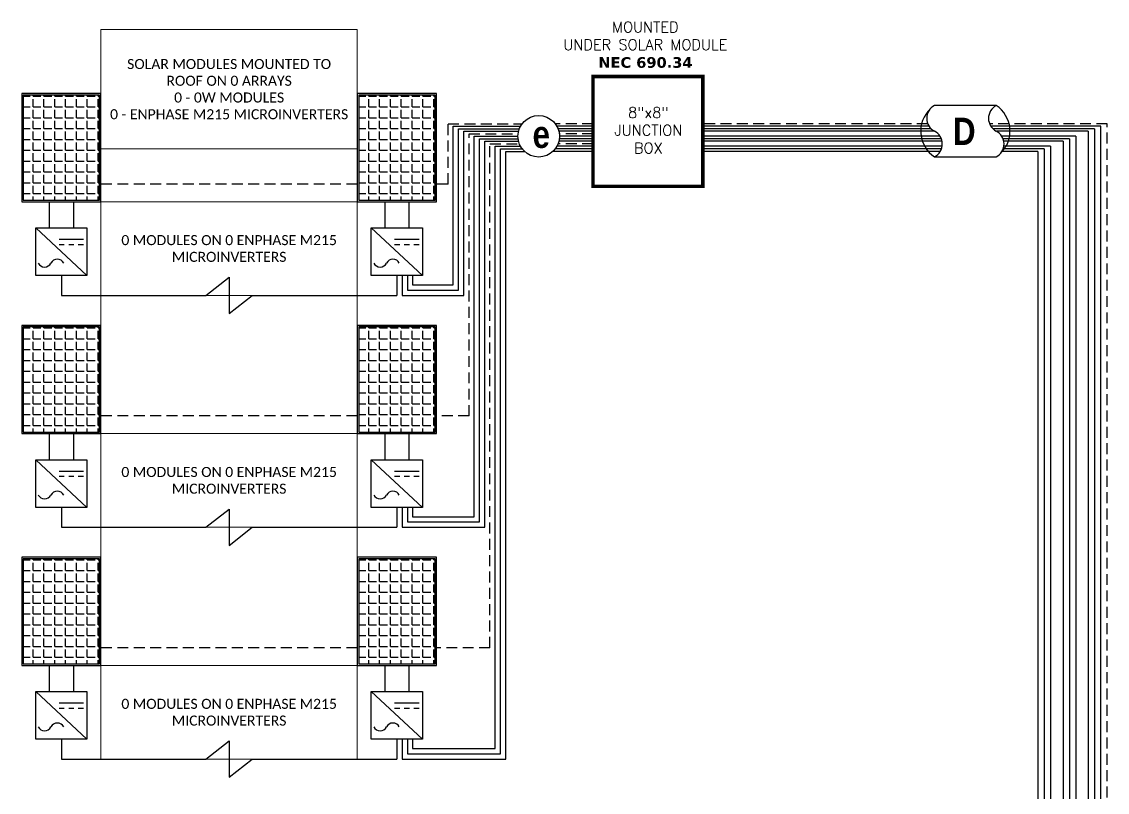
# Model space of a CAD drawing. Header units: feet. Extents: x 23351 to 24150, y 15343 to 15858.
# Drawn here: x 23776.6 to 24150, y 15593.1 to 15858.2 of the extents above; entities that cross this region are included whole.
import ezdxf

# ---------------------------------------------------------------- set-up
doc = ezdxf.new("R2010")
doc.units = ezdxf.units.FT
doc.header["$MEASUREMENT"] = 0
doc.linetypes.add('HIDDEN', pattern=[0.375, 0.25, -0.125])
doc.styles.add('ONE LINE TXT', font='techb___.ttf')
doc.styles.get("Standard").update_dxf_attribs({"font": 'simplex.shx'})

# ---------------------------------------------------------------- blocks, each defined once
blk = doc.blocks.new('*T24')
at = {"layer": 'Defpoints', "color": 8, "linetype": 'ByBlock', "lineweight": 0, "transparency": 16777216}
for p, q in [((0, 0), (88.16, 0)), ((0, 0), (0, -250.97)), ((88.16, 0), (88.16, -250.97)), ((0, -41.08), (88.16, -41.08)), ((0, -59.24), (88.16, -59.24)), ((0, -91.46), (88.16, -91.46)), ((0, -138.99), (88.16, -138.99)), ((0, -171.21), (88.16, -171.21)), ((0, -218.74), (88.16, -218.74)), ((0, -250.97), (88.16, -250.97))]:
    blk.add_line(p, q, dxfattribs=at)
at = {"color": 0, "linetype": 'Continuous', "transparency": 16777216, "char_height": 3.4544, "width": 83.574, "attachment_point": 5}
for s, insert in [('{\\fCalibri|b0|i0|c0;SOLAR MODULES MOUNTED TO ROOF ON 0 ARRAYS^J0 - 0W MODULES^J0 - ENPHASE M215 MICROINVERTERS', (44.08, -20.54)), ('{\\fCalibri|b0|i0|c0;', (44.08, -50.16)), ('{\\fCalibri|b0|i0|c0;0 MODULES ON 0 ENPHASE M215 MICROINVERTERS', (44.08, -75.35)), ('{\\fCalibri|b0|i0|c0;', (44.08, -115.23)), ('{\\fCalibri|b0|i0|c0;0 MODULES ON 0 ENPHASE M215 MICROINVERTERS', (44.08, -155.1)), ('{\\fCalibri|b0|i0|c0;', (44.08, -194.98)), ('{\\fCalibri|b0|i0|c0;0 MODULES ON 0 ENPHASE M215 MICROINVERTERS', (44.08, -234.86))]:
    blk.add_mtext(s, dxfattribs=dict(at, insert=insert))
blk = doc.blocks.new('8x8box')
at = {"lineweight": 50, "const_width": 1.19}
blk.add_lwpolyline([(37.78, 0), (0, 0), (0, 37.78), (37.78, 37.78)], close=True, dxfattribs=at)
at = {"color": 1, "char_height": 3.6576, "attachment_point": 5}
for s, width, insert in [(' \\PMOUNTED \\PUNDER SOLAR MODULE\\P{\\fVerdana|b1|i0|c0|p34;NEC 690.34}', 73.0127, (18.01, 51.7)), ('8"x8"  JUNCTION BOX ', 0.4767, (19.03, 19.26))]:
    blk.add_mtext_dynamic_manual_height_columns(s, width=width, gutter_width=7.17, heights=[0], dxfattribs=dict(at, insert=insert))

msp = doc.modelspace()

# ---------------------------------------------------------------- hatches: boundary and pattern name
at = {"linetype": 'Continuous'}
h = msp.add_hatch(dxfattribs=at)
h.set_pattern_fill('ANGLE', color=256, scale=13.54666)
h.set_pattern_definition([(0, (23840.1094, 3814.6677), (0, 3.7253315), [2.709332, -1.0159995]), (90, (23840.1094, 3814.6677), (-3.7253315, 2e-16), [2.709332, -1.0159995])])
h.paths.add_polyline_path([(23777.1, 15832.97), (23777.1, 15796.78), (23803.34, 15796.78), (23803.34, 15832.97)])
h = msp.add_hatch(dxfattribs=at)
h.set_pattern_fill('ANGLE', color=256, scale=13.54666)
h.set_pattern_definition([(0, (23955.5293, 3814.6677), (0, 3.7253315), [2.709332, -1.0159995]), (90, (23955.5293, 3814.6677), (-3.7253315, 2e-16), [2.709332, -1.0159995])])
h.paths.add_polyline_path([(23892.52, 15832.97), (23892.52, 15796.78), (23918.76, 15796.78), (23918.76, 15832.97)])
h = msp.add_hatch(dxfattribs=at)
h.set_pattern_fill('ANGLE', color=256, scale=13.54666)
h.set_pattern_definition([(0, (23840.1094, 3734.9146), (0, 3.7253315), [2.709332, -1.0159995]), (90, (23840.1094, 3734.9146), (-3.7253315, 2e-16), [2.709332, -1.0159995])])
h.paths.add_polyline_path([(23777.1, 15753.21), (23777.1, 15717.03), (23803.34, 15717.03), (23803.34, 15753.21)])
h = msp.add_hatch(dxfattribs=at)
h.set_pattern_fill('ANGLE', color=256, scale=13.54666)
h.set_pattern_definition([(0, (23955.5293, 3734.9146), (0, 3.7253315), [2.709332, -1.0159995]), (90, (23955.5293, 3734.9146), (-3.7253315, 2e-16), [2.709332, -1.0159995])])
h.paths.add_polyline_path([(23892.52, 15753.21), (23892.52, 15717.03), (23918.76, 15717.03), (23918.76, 15753.21)])
h = msp.add_hatch(dxfattribs=at)
h.set_pattern_fill('ANGLE', color=256, scale=13.54666)
h.set_pattern_definition([(0, (23840.1094, 3655.1615), (0, 3.7253315), [2.709332, -1.0159995]), (90, (23840.1094, 3655.1615), (-3.7253315, 2e-16), [2.709332, -1.0159995])])
h.paths.add_polyline_path([(23777.1, 15673.46), (23777.1, 15637.28), (23803.34, 15637.28), (23803.34, 15673.46)])
h = msp.add_hatch(dxfattribs=at)
h.set_pattern_fill('ANGLE', color=256, scale=13.54666)
h.set_pattern_definition([(0, (23955.5293, 3655.1615), (0, 3.7253315), [2.709332, -1.0159995]), (90, (23955.5293, 3655.1615), (-3.7253315, 2e-16), [2.709332, -1.0159995])])
h.paths.add_polyline_path([(23892.52, 15673.46), (23892.52, 15637.28), (23918.76, 15637.28), (23918.76, 15673.46)])

# ---------------------------------------------------------------- linework, layer by layer
at = {"color": 7, "linetype": 'Continuous'}
for p, q in [((24111.77, 15829.34), (24090.52, 15829.34)), ((24143.44, 15820.48), (24143.44, 15473.19)), ((24134.74, 15817.04), (24134.74, 15473.19)), ((24126.04, 15813.59), (24126.04, 15473.19)), ((24090.52, 15811.71), (24111.77, 15811.71)), ((23797.82, 15783.27), (23789.42, 15783.27)), ((23913.24, 15783.27), (23904.84, 15783.27)), ((23791.18, 15781.45), (23789.42, 15781.45)), ((23794.5, 15781.45), (23792.74, 15781.45)), ((23797.82, 15781.45), (23796.06, 15781.45)), ((23906.6, 15781.45), (23904.84, 15781.45)), ((23909.92, 15781.45), (23908.16, 15781.45)), ((23913.24, 15781.45), (23911.48, 15781.45)), ((23839.97, 15764.05), (23847.93, 15770.32)), ((23847.93, 15770.32), (23847.93, 15757.79)), ((23847.93, 15757.79), (23855.88, 15764.05)), ((23797.82, 15703.52), (23789.42, 15703.52)), ((23791.18, 15701.7), (23789.42, 15701.7)), ((23794.5, 15701.7), (23792.74, 15701.7)), ((23797.82, 15701.7), (23796.06, 15701.7)), ((23913.24, 15703.52), (23904.84, 15703.52)), ((23906.6, 15701.7), (23904.84, 15701.7)), ((23909.92, 15701.7), (23908.16, 15701.7)), ((23913.24, 15701.7), (23911.48, 15701.7)), ((23839.97, 15684.3), (23847.93, 15690.56)), ((23847.93, 15690.56), (23847.93, 15678.03)), ((23847.93, 15678.03), (23855.88, 15684.3)), ((23797.82, 15623.76), (23789.42, 15623.76)), ((23913.24, 15623.76), (23904.84, 15623.76)), ((23791.18, 15621.95), (23789.42, 15621.95)), ((23794.5, 15621.95), (23792.74, 15621.95)), ((23797.82, 15621.95), (23796.06, 15621.95)), ((23906.6, 15621.95), (23904.84, 15621.95)), ((23909.92, 15621.95), (23908.16, 15621.95)), ((23913.24, 15621.95), (23911.48, 15621.95)), ((23839.97, 15604.55), (23847.93, 15610.81)), ((23847.93, 15610.81), (23847.93, 15598.28)), ((23847.93, 15598.28), (23855.88, 15604.55))]:
    msp.add_line(p, q, dxfattribs=at)
at = {"color": 92, "linetype": 'HIDDEN', "ltscale": 15}
for p, q in [((23923.24, 15802.32), (23923.24, 15823.06)), ((23923.24, 15823.06), (23948.71, 15823.06)), ((23973.09, 15823.06), (23960.1, 15823.06)), ((24088.22, 15823.06), (24010.87, 15823.06)), ((24149.96, 15823.06), (24109.47, 15823.06)), ((24149.96, 15473.19), (24149.96, 15823.06)), ((23930.44, 15819.62), (23947.32, 15819.62)), ((23930.44, 15722.57), (23930.44, 15819.62)), ((23937.65, 15816.18), (23947.75, 15816.18)), ((23937.65, 15642.82), (23937.65, 15816.18)), ((23973.09, 15816.18), (23961.06, 15816.18)), ((23973.09, 15819.62), (23961.49, 15819.62)), ((23923.24, 15802.32), (23919.26, 15802.32)), ((23930.44, 15722.57), (23919.26, 15722.57)), ((23937.65, 15642.82), (23919.26, 15642.82))]:
    msp.add_line(p, q, dxfattribs=at)
at = {"color": 253, "linetype": 'Continuous'}
for p, q in [((23925.04, 15767.66), (23925.04, 15822.2)), ((23925.04, 15822.2), (23948.15, 15822.2)), ((23973.09, 15822.2), (23960.66, 15822.2)), ((24088.68, 15822.2), (24010.87, 15822.2)), ((24147.79, 15822.2), (24109.92, 15822.2)), ((24147.79, 15473.19), (24147.79, 15822.2)), ((23932.25, 15818.76), (23947.26, 15818.76)), ((23932.25, 15687.9), (23932.25, 15818.76)), ((23973.09, 15818.76), (23961.54, 15818.76)), ((24092.43, 15818.76), (24010.87, 15818.76)), ((24139.09, 15818.76), (24113.68, 15818.76)), ((24139.09, 15818.76), (24139.09, 15473.19)), ((23939.46, 15815.32), (23948.15, 15815.32)), ((23939.46, 15608.15), (23939.46, 15815.32)), ((23973.09, 15815.32), (23960.66, 15815.32)), ((24093.12, 15815.32), (24010.87, 15815.32)), ((24130.39, 15815.32), (24114.37, 15815.32)), ((24130.39, 15815.32), (24130.39, 15473.19)), ((23911.04, 15767.66), (23925.04, 15767.66)), ((23911.04, 15687.9), (23932.25, 15687.9)), ((23911.04, 15608.15), (23939.46, 15608.15))]:
    msp.add_line(p, q, dxfattribs=at)
at = {"color": 10, "linetype": 'Continuous'}
for p, q in [((23926.84, 15765.85), (23926.84, 15821.34)), ((23926.84, 15821.34), (23947.75, 15821.34)), ((23973.09, 15821.34), (23961.06, 15821.34)), ((24089.39, 15821.34), (24010.87, 15821.34)), ((24145.61, 15821.34), (24110.64, 15821.34)), ((24145.61, 15821.34), (24145.61, 15473.19)), ((23934.05, 15817.9), (23947.32, 15817.9)), ((23934.05, 15686.1), (23934.05, 15817.9)), ((23973.09, 15817.9), (23961.49, 15817.9)), ((24092.86, 15817.9), (24010.87, 15817.9)), ((24136.91, 15817.9), (24114.1, 15817.9)), ((24136.91, 15817.9), (24136.91, 15473.19)), ((23941.26, 15814.46), (23948.71, 15814.46)), ((23941.26, 15606.35), (23941.26, 15814.46)), ((23973.09, 15814.46), (23960.1, 15814.46)), ((24092.9, 15814.46), (24010.87, 15814.46)), ((24128.21, 15814.46), (24114.15, 15814.46)), ((24128.21, 15814.46), (24128.21, 15473.19)), ((23909.24, 15765.85), (23926.84, 15765.85)), ((23909.24, 15686.1), (23934.05, 15686.1)), ((23909.24, 15606.35), (23941.26, 15606.35))]:
    msp.add_line(p, q, dxfattribs=at)
at = {"linetype": 'Continuous'}
for p, q in [((23928.64, 15764.05), (23928.64, 15820.48)), ((23928.64, 15820.48), (23947.48, 15820.48)), ((23973.09, 15820.48), (23961.33, 15820.48)), ((24090.61, 15820.48), (24010.87, 15820.48)), ((24143.44, 15820.48), (24111.86, 15820.48)), ((23935.85, 15817.04), (23947.48, 15817.04)), ((23935.85, 15684.3), (23935.85, 15817.04)), ((23973.09, 15817.04), (23961.33, 15817.04)), ((24093.1, 15817.04), (24010.87, 15817.04)), ((24134.74, 15817.04), (24114.35, 15817.04)), ((23943.06, 15813.59), (23949.47, 15813.59)), ((23943.06, 15604.55), (23943.06, 15813.59)), ((23973.09, 15813.59), (23959.34, 15813.59)), ((24092.5, 15813.59), (24010.87, 15813.59)), ((24126.04, 15813.59), (24113.74, 15813.59)), ((23786.06, 15796.27), (23786.06, 15787.26)), ((23794.37, 15796.27), (23794.37, 15787.26)), ((23901.48, 15796.27), (23901.48, 15787.26)), ((23909.79, 15796.27), (23909.79, 15787.26)), ((23781.39, 15787.26), (23799.04, 15787.26)), ((23781.39, 15770.87), (23781.39, 15787.26)), ((23781.39, 15787.26), (23799.04, 15770.87)), ((23799.04, 15787.26), (23799.04, 15770.87)), ((23896.81, 15787.26), (23914.46, 15787.26)), ((23896.81, 15770.87), (23896.81, 15787.26)), ((23896.81, 15787.26), (23914.46, 15770.87)), ((23914.46, 15787.26), (23914.46, 15770.87)), ((23799.04, 15770.87), (23781.39, 15770.87)), ((23914.46, 15770.87), (23896.81, 15770.87)), ((23907.44, 15764.05), (23928.64, 15764.05)), ((23786.06, 15716.52), (23786.06, 15707.51)), ((23794.37, 15716.52), (23794.37, 15707.51)), ((23901.48, 15716.52), (23901.48, 15707.51)), ((23909.79, 15716.52), (23909.79, 15707.51)), ((23781.39, 15707.51), (23799.04, 15707.51)), ((23781.39, 15691.12), (23781.39, 15707.51)), ((23781.39, 15707.51), (23799.04, 15691.12)), ((23799.04, 15707.51), (23799.04, 15691.12)), ((23896.81, 15707.51), (23914.46, 15707.51)), ((23896.81, 15691.12), (23896.81, 15707.51)), ((23896.81, 15707.51), (23914.46, 15691.12)), ((23914.46, 15707.51), (23914.46, 15691.12)), ((23799.04, 15691.12), (23781.39, 15691.12)), ((23914.46, 15691.12), (23896.81, 15691.12)), ((23907.44, 15684.3), (23935.85, 15684.3)), ((23786.06, 15636.77), (23786.06, 15627.76)), ((23794.37, 15636.77), (23794.37, 15627.76)), ((23901.48, 15636.77), (23901.48, 15627.76)), ((23909.79, 15636.77), (23909.79, 15627.76)), ((23781.39, 15627.76), (23799.04, 15627.76)), ((23781.39, 15611.36), (23781.39, 15627.76)), ((23781.39, 15627.76), (23799.04, 15611.36)), ((23799.04, 15627.76), (23799.04, 15611.36)), ((23896.81, 15627.76), (23914.46, 15627.76)), ((23896.81, 15611.36), (23896.81, 15627.76)), ((23896.81, 15627.76), (23914.46, 15611.36)), ((23914.46, 15627.76), (23914.46, 15611.36)), ((23799.04, 15611.36), (23781.39, 15611.36)), ((23914.46, 15611.36), (23896.81, 15611.36)), ((23907.44, 15604.55), (23943.06, 15604.55))]:
    msp.add_line(p, q, dxfattribs=at)
at = {"linetype": 'Continuous', "flags": 128}
for points in [[(23776.59, 15833.47), (23776.59, 15796.27), (23803.85, 15796.27), (23803.85, 15833.47), (23776.59, 15833.47)], [(23892.01, 15833.47), (23892.01, 15796.27), (23919.26, 15796.27), (23919.26, 15833.47), (23892.01, 15833.47)], [(23790.22, 15770.87), (23790.22, 15764.05)], [(23905.64, 15770.87), (23905.64, 15764.05)], [(23907.44, 15770.87), (23907.44, 15764.05)], [(23790.22, 15764.05), (23839.97, 15764.05)], [(23855.88, 15764.05), (23905.64, 15764.05)], [(23776.59, 15753.72), (23776.59, 15716.52), (23803.85, 15716.52), (23803.85, 15753.72), (23776.59, 15753.72)], [(23892.01, 15753.72), (23892.01, 15716.52), (23919.26, 15716.52), (23919.26, 15753.72), (23892.01, 15753.72)], [(23790.22, 15691.12), (23790.22, 15684.3)], [(23905.64, 15691.12), (23905.64, 15684.3)], [(23907.44, 15691.12), (23907.44, 15684.3)], [(23790.22, 15684.3), (23839.97, 15684.3)], [(23855.88, 15684.3), (23905.64, 15684.3)], [(23776.59, 15673.97), (23776.59, 15636.77), (23803.85, 15636.77), (23803.85, 15673.97), (23776.59, 15673.97)], [(23892.01, 15673.97), (23892.01, 15636.77), (23919.26, 15636.77), (23919.26, 15673.97), (23892.01, 15673.97)], [(23790.22, 15611.36), (23790.22, 15604.55)], [(23905.64, 15611.36), (23905.64, 15604.55)], [(23907.44, 15611.36), (23907.44, 15604.55)], [(23790.22, 15604.55), (23839.97, 15604.55)], [(23855.88, 15604.55), (23905.64, 15604.55)]]:
    msp.add_lwpolyline(points, dxfattribs=at)
for points in [[(23777.1, 15832.97), (23777.1, 15796.78), (23803.34, 15796.78), (23803.34, 15832.97)], [(23892.52, 15832.97), (23892.52, 15796.78), (23918.76, 15796.78), (23918.76, 15832.97)], [(23777.1, 15753.21), (23777.1, 15717.03), (23803.34, 15717.03), (23803.34, 15753.21)], [(23892.52, 15753.21), (23892.52, 15717.03), (23918.76, 15717.03), (23918.76, 15753.21)], [(23777.1, 15673.46), (23777.1, 15637.28), (23803.34, 15637.28), (23803.34, 15673.46)], [(23892.52, 15673.46), (23892.52, 15637.28), (23918.76, 15637.28), (23918.76, 15673.46)]]:
    msp.add_lwpolyline(points, close=True, dxfattribs=at)
at = {"color": 92, "linetype": 'HIDDEN', "ltscale": 15, "flags": 128}
for points in [[(23892.01, 15802.32), (23803.85, 15802.32)], [(23892.01, 15722.57), (23803.85, 15722.57)], [(23892.01, 15642.82), (23803.85, 15642.82)]]:
    msp.add_lwpolyline(points, dxfattribs=at)
at = {"color": 10, "linetype": 'Continuous', "flags": 128}
for points in [[(23909.24, 15770.87), (23909.24, 15765.85)], [(23909.24, 15691.12), (23909.24, 15686.1)], [(23909.24, 15611.36), (23909.24, 15606.35)]]:
    msp.add_lwpolyline(points, dxfattribs=at)
at = {"color": 253, "linetype": 'Continuous', "flags": 128}
for points in [[(23911.04, 15770.87), (23911.04, 15767.66)], [(23911.04, 15691.12), (23911.04, 15687.9)], [(23911.04, 15611.36), (23911.04, 15608.15)]]:
    msp.add_lwpolyline(points, dxfattribs=at)
at = {"color": 7, "linetype": 'Continuous'}
msp.add_circle((23954.4, 15818.76), 7.14, dxfattribs=at)
for centre, start, end in [((24096.37, 15820.53), 133.9732, 236.4265), ((24105.92, 15820.53), 313.9732, 56.4265)]:
    msp.add_arc(centre, 10.58, start, end, dxfattribs=at)
at = {"linetype": 'Continuous'}
for centre, radius, start, end in [((24092.83, 15824.93), 4.98, 117.6639, 242.3361), ((24114.08, 15824.93), 4.98, 117.6639, 242.3361), ((24088.21, 15816.12), 4.98, 297.6639, 62.3361), ((24109.46, 15816.12), 4.98, 297.6639, 62.3361), ((23784.46, 15776.28), 2.48, 207.6639, 332.3361), ((23788.85, 15773.98), 2.48, 27.6639, 152.3361), ((23899.88, 15776.28), 2.48, 207.6639, 332.3361), ((23904.27, 15773.98), 2.48, 27.6639, 152.3361), ((23788.85, 15694.23), 2.48, 27.6639, 152.3361), ((23904.27, 15694.23), 2.48, 27.6639, 152.3361), ((23784.46, 15696.53), 2.48, 207.6639, 332.3361), ((23899.88, 15696.53), 2.48, 207.6639, 332.3361), ((23784.46, 15616.77), 2.48, 207.6639, 332.3361), ((23788.85, 15614.47), 2.48, 27.6639, 152.3361), ((23899.88, 15616.77), 2.48, 207.6639, 332.3361), ((23904.27, 15614.47), 2.48, 27.6639, 152.3361)]:
    msp.add_arc(centre, radius, start, end, dxfattribs=at)

# ---------------------------------------------------------------- block references
at = {"color": 7}
msp.add_blockref('8x8box', (23973.09, 15801.57), dxfattribs=at)
msp.add_blockref('*T24', (23803.85, 15855.51))

# ---------------------------------------------------------------- texts
at = {"color": 1, "linetype": 'Continuous', "char_height": 9.3833, "attachment_point": 1, "style": 'ONE LINE TXT'}
for s, insert in [('{\\W1;\\C256;D}', (24096.9, 15825.16)), ('{\\W1;\\C256;e}', (23952.29, 15824.15))]:
    msp.add_mtext_dynamic_manual_height_columns(s, width=0.1385, gutter_width=2.13, heights=[0], dxfattribs=dict(at, insert=insert))

doc.saveas('drawing.dxf')
